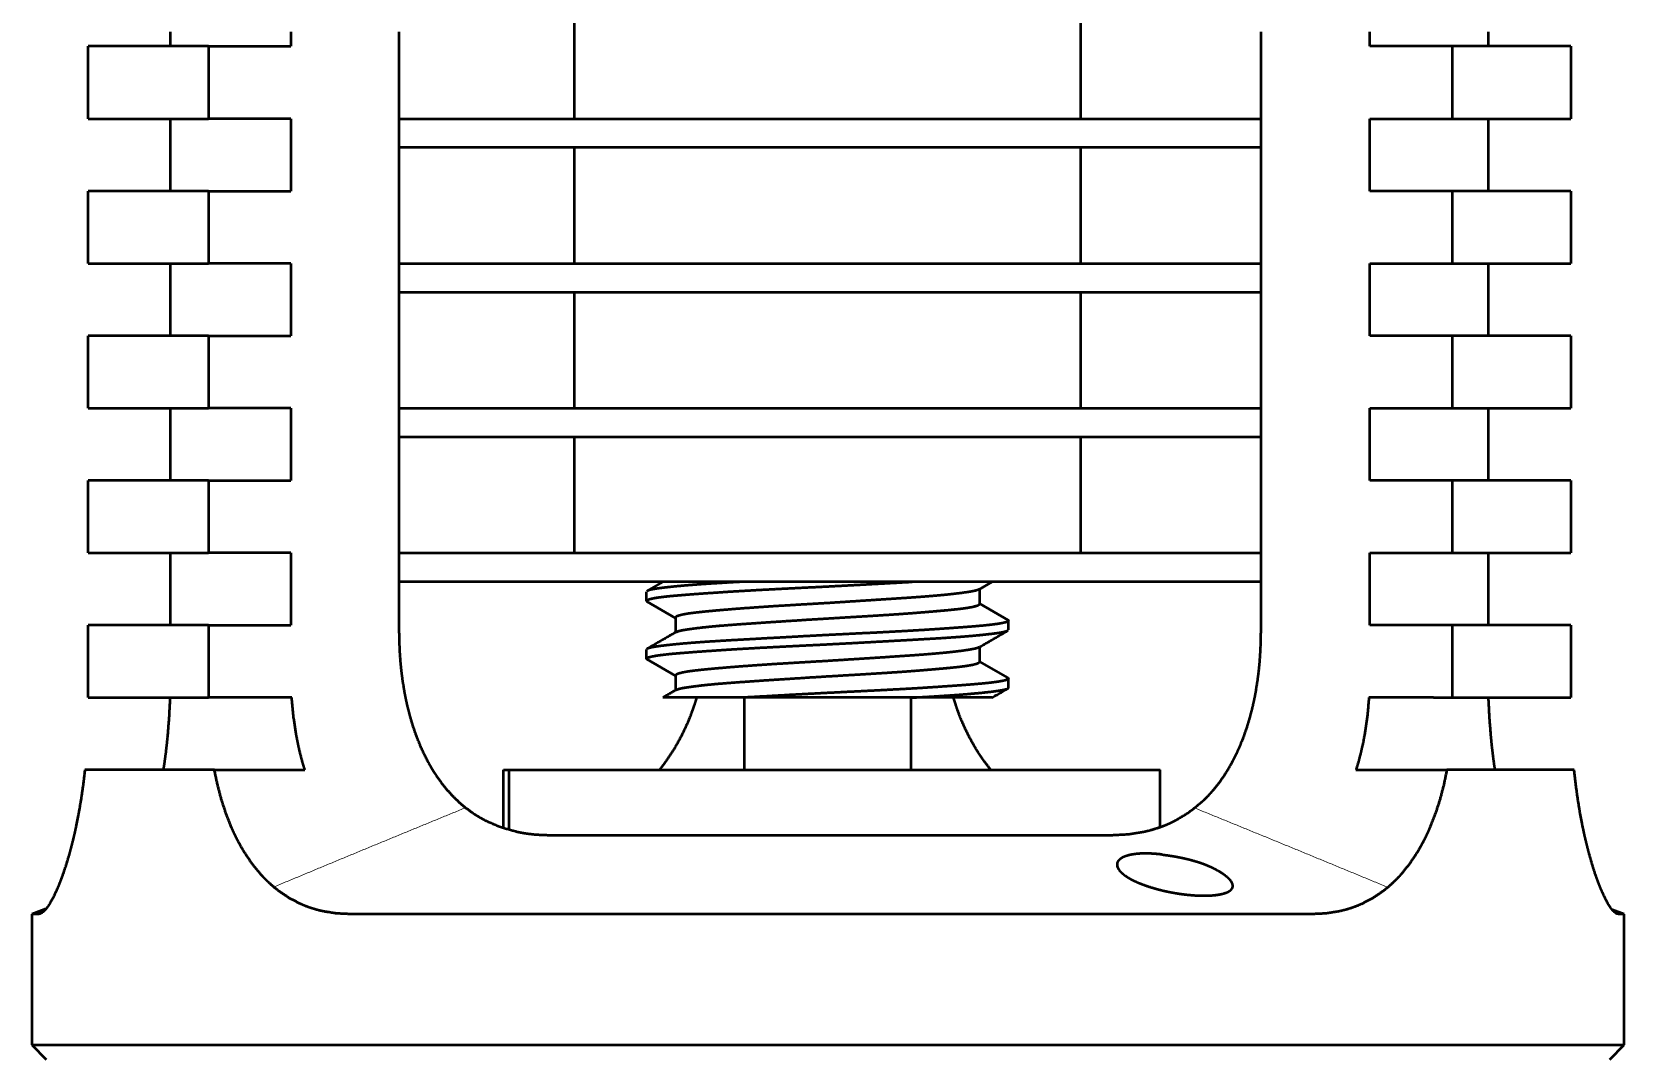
# Paper-space layout 'Layout1' of a CAD drawing. Header units: millimetres. Extents: x 69 to 348, y 30 to 269.
# Drawn here: x 210.44 to 254.44, y 156.63 to 184.83 of the extents above; entities that cross this region are included whole.
import ezdxf

# ---------------------------------------------------------------- set-up
doc = ezdxf.new("R2010")
doc.units = ezdxf.units.MM
doc.layers.add('170', color=7, linetype='Continuous', true_color=0xffffff)

psp = doc.layouts.get("Layout1")

# ---------------------------------------------------------------- linework, layer by layer
at = {"layer": '170', "color": 155, "linetype": 'Continuous', "lineweight": 50}
for p, q in [((225.426, 185.629), (225.426, 182.429)), ((239.426, 182.429), (239.426, 185.629)), ((214.271, 184.429), (214.271, 184.829)), ((217.601, 184.829), (217.601, 184.429)), ((220.59, 168.21), (220.59, 184.829)), ((244.406, 184.829), (244.406, 168.21)), ((247.413, 184.429), (247.413, 184.829)), ((250.683, 184.829), (250.683, 184.429)), ((211.997, 182.429), (211.997, 184.429)), ((215.327, 184.429), (215.327, 182.429)), ((215.327, 184.429), (217.601, 184.429)), ((249.701, 184.429), (247.413, 184.429)), ((249.701, 182.429), (249.701, 184.429)), ((252.971, 184.429), (252.971, 182.429)), ((214.271, 180.429), (214.271, 182.429)), ((217.601, 182.429), (215.327, 182.429)), ((217.601, 182.429), (217.601, 180.429)), ((247.413, 180.429), (247.413, 182.429)), ((247.413, 182.429), (249.701, 182.429)), ((250.683, 182.429), (250.683, 180.429)), ((225.426, 181.629), (225.426, 178.429)), ((239.426, 178.429), (239.426, 181.629)), ((211.997, 178.429), (211.997, 180.429)), ((215.327, 180.429), (215.327, 178.429)), ((215.327, 180.429), (217.601, 180.429)), ((249.701, 180.429), (247.413, 180.429)), ((249.701, 178.429), (249.701, 180.429)), ((252.971, 180.429), (252.971, 178.429)), ((214.271, 176.429), (214.271, 178.429)), ((217.601, 178.429), (215.327, 178.429)), ((217.601, 178.429), (217.601, 176.429)), ((247.413, 176.429), (247.413, 178.429)), ((247.413, 178.429), (249.701, 178.429)), ((250.683, 178.429), (250.683, 176.429)), ((225.426, 177.629), (225.426, 174.429)), ((239.426, 174.429), (239.426, 177.629)), ((211.997, 174.429), (211.997, 176.429)), ((215.327, 176.429), (215.327, 174.429)), ((215.327, 176.429), (217.601, 176.429)), ((249.701, 176.429), (247.413, 176.429)), ((249.701, 174.429), (249.701, 176.429)), ((252.971, 176.429), (252.971, 174.429)), ((214.271, 172.429), (214.271, 174.429)), ((217.601, 174.429), (215.327, 174.429)), ((217.601, 174.429), (217.601, 172.429)), ((247.413, 172.429), (247.413, 174.429)), ((247.413, 174.429), (249.701, 174.429)), ((250.683, 174.429), (250.683, 172.429)), ((225.426, 173.629), (225.426, 170.429)), ((239.426, 170.429), (239.426, 173.629)), ((211.997, 170.429), (211.997, 172.429)), ((215.327, 172.429), (215.327, 170.429)), ((215.327, 172.429), (217.601, 172.429)), ((249.701, 172.429), (247.413, 172.429)), ((249.701, 170.429), (249.701, 172.429)), ((252.971, 172.429), (252.971, 170.429)), ((214.271, 168.429), (214.271, 170.429)), ((217.601, 170.429), (215.327, 170.429)), ((217.601, 170.429), (217.601, 168.429)), ((247.413, 168.429), (247.413, 170.429)), ((247.413, 170.429), (249.701, 170.429)), ((250.683, 170.429), (250.683, 168.429)), ((227.882, 169.629), (227.431, 169.368)), ((236.601, 169.411), (236.977, 169.629)), ((236.629, 169.428), (236.629, 169.018)), ((227.429, 169.102), (227.429, 169.356)), ((227.45, 169.079), (227.429, 169.102)), ((227.438, 169.086), (228.229, 168.628)), ((237.422, 168.571), (236.629, 169.031)), ((228.229, 168.64), (228.229, 168.231)), ((237.41, 168.578), (237.429, 168.556)), ((237.429, 168.302), (237.429, 168.556)), ((211.997, 166.429), (211.997, 168.429)), ((215.327, 168.429), (215.327, 166.429)), ((215.327, 168.429), (217.601, 168.429)), ((249.701, 168.429), (247.413, 168.429)), ((249.701, 166.429), (249.701, 168.429)), ((252.971, 168.429), (252.971, 166.429)), ((227.429, 167.503), (227.429, 167.756)), ((236.629, 167.827), (236.629, 167.418)), ((227.448, 167.481), (227.429, 167.502)), ((227.436, 167.487), (228.229, 167.028)), ((237.421, 166.972), (236.629, 167.431)), ((228.229, 167.041), (228.229, 166.631)), ((237.409, 166.979), (237.429, 166.956)), ((237.429, 166.703), (237.429, 166.956)), ((215.848, 166.429), (215.327, 166.429)), ((230.129, 166.429), (230.129, 164.429)), ((234.729, 166.429), (234.729, 164.429)), ((249.177, 166.429), (249.701, 166.429)), ((223.473, 162.842), (223.473, 164.429)), ((223.473, 164.429), (223.625, 164.429)), ((223.625, 164.429), (223.625, 162.795)), ((241.622, 162.858), (241.622, 164.429)), ((210.828, 160.586), (210.442, 160.445)), ((210.442, 160.445), (210.442, 156.829)), ((254.442, 160.445), (254.121, 160.562)), ((254.442, 156.829), (254.442, 160.445)), ((210.442, 156.829), (210.842, 156.429)), ((254.042, 156.429), (254.442, 156.829))]:
    psp.add_line(p, q, dxfattribs=at)
for points, knots in [([(215.327, 184.429), (212.914, 184.429), (211.997, 184.429)], [0, 0, 0.724581, 1, 1]), ([(252.971, 184.429), (250.981, 184.429), (249.701, 184.429)], [0, 0, 0.608469, 1, 1]), ([(211.997, 182.429), (212.914, 182.429), (215.327, 182.429)], [0, 0, 0.275419, 1, 1]), ([(220.589, 182.429), (221.622, 182.429), (224.182, 182.429), (227.262, 182.429), (230.668, 182.429), (232.426, 182.429)], [0, 0, 0.087249, 0.303504, 0.563708, 0.851444, 1, 1]), ([(232.426, 182.429), (235.981, 182.429), (239.303, 182.429), (242.174, 182.429), (244.406, 182.429)], [0, 0, 0.296739, 0.574026, 0.813683, 1, 1]), ([(249.701, 182.429), (250.981, 182.429), (252.971, 182.429)], [0, 0, 0.391531, 1, 1]), ([(232.426, 181.629), (230.668, 181.629), (227.262, 181.629), (224.182, 181.629), (221.622, 181.629), (220.589, 181.629)], [0, 0, 0.148556, 0.436292, 0.696496, 0.912751, 1, 1]), ([(244.406, 181.629), (242.174, 181.629), (239.303, 181.629), (235.981, 181.629), (232.426, 181.629)], [0, 0, 0.186317, 0.425974, 0.703261, 1, 1]), ([(215.327, 180.429), (212.914, 180.429), (211.997, 180.429)], [0, 0, 0.724581, 1, 1]), ([(252.971, 180.429), (250.981, 180.429), (249.701, 180.429)], [0, 0, 0.608469, 1, 1]), ([(211.997, 178.429), (212.914, 178.429), (215.327, 178.429)], [0, 0, 0.275419, 1, 1]), ([(220.589, 178.429), (222.826, 178.429), (225.668, 178.429), (227.262, 178.429), (230.668, 178.429), (232.426, 178.429)], [0, 0, 0.188953, 0.429085, 0.563708, 0.851444, 1, 1]), ([(232.426, 178.429), (235.981, 178.429), (239.303, 178.429), (242.174, 178.429), (244.406, 178.429)], [0, 0, 0.296739, 0.574026, 0.813683, 1, 1]), ([(249.701, 178.429), (250.981, 178.429), (252.971, 178.429)], [0, 0, 0.391531, 1, 1]), ([(232.426, 177.629), (230.668, 177.629), (227.262, 177.629), (224.182, 177.629), (221.622, 177.629), (220.589, 177.629)], [0, 0, 0.148556, 0.436292, 0.696496, 0.912751, 1, 1]), ([(244.406, 177.629), (242.174, 177.629), (239.303, 177.629), (235.981, 177.629), (232.426, 177.629)], [0, 0, 0.186317, 0.425974, 0.703261, 1, 1]), ([(215.327, 176.429), (212.914, 176.429), (211.997, 176.429)], [0, 0, 0.724581, 1, 1]), ([(252.971, 176.429), (250.981, 176.429), (249.701, 176.429)], [0, 0, 0.608469, 1, 1]), ([(211.997, 174.429), (212.914, 174.429), (215.327, 174.429)], [0, 0, 0.275419, 1, 1]), ([(220.589, 174.429), (221.622, 174.429), (224.182, 174.429), (227.262, 174.429), (230.668, 174.429), (232.426, 174.429)], [0, 0, 0.087249, 0.303504, 0.563708, 0.851444, 1, 1]), ([(232.426, 174.429), (235.981, 174.429), (239.303, 174.429), (242.174, 174.429), (244.406, 174.429)], [0, 0, 0.296739, 0.574026, 0.813683, 1, 1]), ([(249.701, 174.429), (250.981, 174.429), (252.971, 174.429)], [0, 0, 0.391531, 1, 1]), ([(232.426, 173.629), (230.668, 173.629), (227.262, 173.629), (224.182, 173.629), (221.622, 173.629), (220.589, 173.629)], [0, 0, 0.148556, 0.436292, 0.696496, 0.912751, 1, 1]), ([(244.406, 173.629), (242.174, 173.629), (239.303, 173.629), (235.981, 173.629), (232.426, 173.629)], [0, 0, 0.186317, 0.425974, 0.703261, 1, 1]), ([(215.327, 172.429), (212.914, 172.429), (211.997, 172.429)], [0, 0, 0.724581, 1, 1]), ([(252.971, 172.429), (250.981, 172.429), (249.701, 172.429)], [0, 0, 0.608469, 1, 1]), ([(211.997, 170.429), (212.914, 170.429), (215.327, 170.429)], [0, 0, 0.275419, 1, 1]), ([(220.589, 170.429), (221.622, 170.429), (224.182, 170.429), (227.262, 170.429), (230.668, 170.429), (232.426, 170.429)], [0, 0, 0.087249, 0.303504, 0.563708, 0.851444, 1, 1]), ([(232.426, 170.429), (235.981, 170.429), (239.303, 170.429), (242.174, 170.429), (244.406, 170.429)], [0, 0, 0.296739, 0.574026, 0.813683, 1, 1]), ([(249.701, 170.429), (250.981, 170.429), (252.971, 170.429)], [0, 0, 0.391531, 1, 1]), ([(232.426, 169.629), (230.668, 169.629), (227.262, 169.629), (224.182, 169.629), (221.622, 169.629), (220.589, 169.629)], [0, 0, 0.148556, 0.436292, 0.696496, 0.912751, 1, 1]), ([(227.429, 169.102), (227.435, 169.115), (227.453, 169.128), (227.483, 169.141), (227.525, 169.154), (227.579, 169.167), (227.644, 169.18), (227.662, 169.184), (227.681, 169.187), (227.701, 169.19), (227.721, 169.193), (227.764, 169.2), (227.81, 169.206), (227.909, 169.218), (228.019, 169.231), (228.14, 169.243), (228.27, 169.254), (228.34, 169.26), (228.412, 169.266), (228.486, 169.272), (228.525, 169.275), (228.564, 169.278), (228.725, 169.291), (228.894, 169.303), (229.071, 169.316), (229.256, 169.328), (229.448, 169.341), (229.649, 169.355), (229.701, 169.358), (229.805, 169.364), (229.964, 169.374), (230.072, 169.381), (230.291, 169.393), (230.514, 169.406), (230.742, 169.418), (230.974, 169.43), (231.211, 169.442), (231.453, 169.454), (231.938, 169.478), (232.182, 169.49), (232.426, 169.502), (232.671, 169.515), (232.916, 169.528), (233.161, 169.541), (233.404, 169.554), (233.642, 169.567), (234.11, 169.593), (234.452, 169.612), (234.619, 169.621), (234.765, 169.629)], [0, 0, 0.00192, 0.004944, 0.009378, 0.015314, 0.022785, 0.031829, 0.034338, 0.03695, 0.039661, 0.042474, 0.048376, 0.054635, 0.068223, 0.083224, 0.099629, 0.117447, 0.12689, 0.136691, 0.146852, 0.15207, 0.157372, 0.179265, 0.202253, 0.226318, 0.25146, 0.277675, 0.304979, 0.311975, 0.326173, 0.347828, 0.362459, 0.392189, 0.422533, 0.453488, 0.485059, 0.51725, 0.550013, 0.615948, 0.649039, 0.682213, 0.715468, 0.748806, 0.782135, 0.815041, 0.847484, 0.910992, 0.957419, 0.980239, 1, 1]), ([(230.093, 169.629), (229.86, 169.616), (229.653, 169.604), (229.453, 169.592), (229.261, 169.58), (229.075, 169.568), (228.896, 169.556), (228.853, 169.553), (228.81, 169.549), (228.768, 169.546), (228.726, 169.543), (228.644, 169.537), (228.565, 169.53), (228.415, 169.517), (228.274, 169.504), (228.143, 169.491), (228.022, 169.478), (227.965, 169.472), (227.911, 169.465), (227.859, 169.459), (227.811, 169.453), (227.722, 169.441), (227.646, 169.428), (227.58, 169.417), (227.526, 169.405), (227.484, 169.393), (227.454, 169.381), (227.444, 169.375)], [0, 0, 0.087672, 0.16534, 0.240392, 0.31283, 0.382641, 0.449792, 0.466153, 0.482305, 0.498218, 0.513892, 0.544537, 0.574248, 0.630923, 0.683921, 0.733269, 0.778935, 0.800379, 0.820875, 0.840361, 0.858743, 0.892232, 0.921398, 0.946304, 0.96697, 0.983416, 0.995683, 1, 1]), ([(236.608, 169.415), (236.549, 169.392), (236.504, 169.38), (236.449, 169.368), (236.417, 169.362), (236.384, 169.356), (236.348, 169.35), (236.309, 169.343), (236.133, 169.318), (235.922, 169.293), (235.864, 169.286), (235.804, 169.28), (235.773, 169.276), (235.741, 169.273), (235.709, 169.27), (235.676, 169.266), (235.541, 169.254), (235.399, 169.241), (235.095, 169.216), (234.764, 169.192), (234.677, 169.186), (234.499, 169.174), (234.225, 169.156), (233.846, 169.131), (233.552, 169.112), (233.351, 169.099), (232.842, 169.066), (232.432, 169.04), (232.226, 169.028), (231.917, 169.01), (231.712, 168.998), (231.61, 168.992), (231.212, 168.968), (230.825, 168.944), (230.73, 168.937), (230.636, 168.931), (230.543, 168.925), (230.45, 168.918), (230.271, 168.905), (230.097, 168.893), (229.929, 168.88), (229.768, 168.867), (229.612, 168.854), (229.461, 168.841), (229.425, 168.838), (229.353, 168.832), (229.318, 168.829), (229.25, 168.822), (229.184, 168.816), (229.057, 168.804), (228.939, 168.792), (228.829, 168.78), (228.727, 168.768), (228.679, 168.762), (228.634, 168.756), (228.59, 168.75), (228.55, 168.744), (228.411, 168.718), (228.311, 168.692), (228.275, 168.679), (228.25, 168.666), (228.234, 168.653), (228.229, 168.64)], [0, 0, 0.007618, 0.01313, 0.019796, 0.02357, 0.027638, 0.031985, 0.036598, 0.057639, 0.082825, 0.089771, 0.096977, 0.100679, 0.10445, 0.108286, 0.112181, 0.128272, 0.14516, 0.181299, 0.220599, 0.23093, 0.252066, 0.284641, 0.329652, 0.364595, 0.388461, 0.448935, 0.497587, 0.522002, 0.558732, 0.58307, 0.595109, 0.642413, 0.688365, 0.69964, 0.710831, 0.721922, 0.732861, 0.754201, 0.774837, 0.794778, 0.814024, 0.832575, 0.850418, 0.854765, 0.863285, 0.867451, 0.875594, 0.88349, 0.89855, 0.912633, 0.925747, 0.937885, 0.943588, 0.949039, 0.954227, 0.959124, 0.975851, 0.988089, 0.992567, 0.995973, 0.998366, 1, 1]), ([(244.406, 169.629), (242.174, 169.629), (239.303, 169.629), (235.981, 169.629), (232.426, 169.629)], [0, 0, 0.186317, 0.425974, 0.703261, 1, 1]), ([(228.247, 168.241), (228.31, 168.267), (228.355, 168.279), (228.41, 168.291), (228.441, 168.297), (228.475, 168.303), (228.511, 168.309), (228.549, 168.315), (228.725, 168.34), (228.936, 168.366), (228.994, 168.373), (229.055, 168.379), (229.086, 168.382), (229.117, 168.386), (229.15, 168.389), (229.182, 168.392), (229.317, 168.405), (229.459, 168.418), (229.763, 168.442), (230.094, 168.466), (230.181, 168.472), (230.359, 168.484), (230.633, 168.503), (231.012, 168.528), (231.306, 168.547), (231.507, 168.56), (232.017, 168.593), (232.426, 168.618), (232.632, 168.63), (232.941, 168.649), (233.146, 168.661), (233.248, 168.667), (233.646, 168.691), (234.033, 168.715), (234.128, 168.721), (234.222, 168.728), (234.316, 168.734), (234.408, 168.74), (234.588, 168.753), (234.761, 168.766), (234.929, 168.779), (235.091, 168.792), (235.247, 168.805), (235.397, 168.817), (235.433, 168.821), (235.505, 168.827), (235.608, 168.836), (235.675, 168.842), (235.801, 168.854), (235.92, 168.866), (236.03, 168.878), (236.131, 168.89), (236.179, 168.896), (236.225, 168.902), (236.268, 168.909), (236.309, 168.915), (236.448, 168.94), (236.548, 168.966), (236.583, 168.979), (236.609, 168.992), (236.624, 169.005), (236.629, 169.018)], [0, 0, 0.007991, 0.013501, 0.020165, 0.023937, 0.028004, 0.032349, 0.036958, 0.057994, 0.08317, 0.090111, 0.097317, 0.101018, 0.104784, 0.108619, 0.112515, 0.1286, 0.145482, 0.181605, 0.220891, 0.231217, 0.252345, 0.284908, 0.329903, 0.36483, 0.38869, 0.449142, 0.497775, 0.522179, 0.558898, 0.583226, 0.595258, 0.642545, 0.688479, 0.69975, 0.710937, 0.722024, 0.732962, 0.754291, 0.774919, 0.794852, 0.814092, 0.832635, 0.850472, 0.854818, 0.863335, 0.875639, 0.883534, 0.898586, 0.912666, 0.925776, 0.937909, 0.943607, 0.949059, 0.954242, 0.95914, 0.975861, 0.988094, 0.992571, 0.995975, 0.998366, 1, 1]), ([(237.429, 168.556), (237.423, 168.544), (237.405, 168.531), (237.375, 168.517), (237.333, 168.504), (237.28, 168.491), (237.214, 168.478), (237.196, 168.475), (237.177, 168.472), (237.158, 168.469), (237.137, 168.465), (237.094, 168.459), (237.048, 168.453), (236.949, 168.44), (236.839, 168.428), (236.719, 168.416), (236.588, 168.404), (236.519, 168.398), (236.446, 168.392), (236.41, 168.389), (236.333, 168.383), (236.295, 168.38), (236.134, 168.368), (235.965, 168.356), (235.788, 168.343), (235.603, 168.33), (235.41, 168.317), (235.209, 168.304), (235.106, 168.297), (235, 168.291), (234.894, 168.284), (234.786, 168.278), (234.567, 168.265), (234.344, 168.253), (234.116, 168.241), (233.884, 168.228), (233.766, 168.222), (233.527, 168.21), (233.406, 168.205), (232.92, 168.181), (232.677, 168.169), (232.432, 168.157), (232.188, 168.144), (231.942, 168.131), (231.697, 168.118), (231.455, 168.104), (231.216, 168.091), (230.748, 168.066), (230.52, 168.053), (230.295, 168.04), (230.183, 168.034), (230.074, 168.028), (229.86, 168.016), (229.653, 168.004), (229.453, 167.992), (229.261, 167.98), (229.075, 167.968), (228.896, 167.956), (228.853, 167.953), (228.81, 167.949), (228.767, 167.946), (228.726, 167.943), (228.644, 167.937), (228.565, 167.93), (228.415, 167.917), (228.274, 167.904), (228.143, 167.891), (228.022, 167.878), (227.965, 167.872), (227.911, 167.865), (227.859, 167.859), (227.811, 167.853), (227.722, 167.841), (227.646, 167.828), (227.58, 167.817), (227.526, 167.805), (227.484, 167.793), (227.454, 167.781), (227.444, 167.775)], [0, 0, 0.001411, 0.003631, 0.006889, 0.011246, 0.016735, 0.023374, 0.025219, 0.027135, 0.029127, 0.031193, 0.035528, 0.040124, 0.050102, 0.061119, 0.073168, 0.086253, 0.093185, 0.100384, 0.104081, 0.111678, 0.115572, 0.131649, 0.148531, 0.166205, 0.184668, 0.203919, 0.223968, 0.234295, 0.244806, 0.255437, 0.266181, 0.288013, 0.310297, 0.333029, 0.356213, 0.367977, 0.391849, 0.403913, 0.452333, 0.476633, 0.500995, 0.525416, 0.549898, 0.574372, 0.598536, 0.622361, 0.669001, 0.691813, 0.714286, 0.725384, 0.736318, 0.757655, 0.778289, 0.798227, 0.817468, 0.836014, 0.853854, 0.8582, 0.862491, 0.866716, 0.87088, 0.879021, 0.886916, 0.90197, 0.91605, 0.92916, 0.941291, 0.946986, 0.952433, 0.957607, 0.962493, 0.971388, 0.979136, 0.985752, 0.991242, 0.995611, 0.99887, 1, 1]), ([(215.327, 168.429), (212.914, 168.429), (211.997, 168.429)], [0, 0, 0.724581, 1, 1]), ([(220.59, 168.21), (220.594, 167.939), (220.605, 167.67), (220.624, 167.403), (220.651, 167.137), (220.686, 166.873), (220.729, 166.612), (220.753, 166.482), (220.78, 166.352), (220.808, 166.223), (220.839, 166.095), (220.907, 165.843), (220.983, 165.597), (221.068, 165.358), (221.161, 165.125), (221.262, 164.898), (221.374, 164.678), (221.433, 164.57), (221.495, 164.464), (221.527, 164.412), (221.559, 164.361), (221.592, 164.31), (221.626, 164.26), (221.765, 164.066), (221.912, 163.883), (222.068, 163.712), (222.232, 163.552), (222.406, 163.403), (222.589, 163.266), (222.684, 163.202), (222.781, 163.142), (222.879, 163.085), (222.978, 163.032), (223.392, 162.853), (223.83, 162.727), (223.887, 162.715), (223.944, 162.703), (224.001, 162.693), (224.058, 162.683), (224.173, 162.667), (224.289, 162.653), (224.523, 162.635), (224.761, 162.629)], [0, 0, 0.034605, 0.069002, 0.10322, 0.137287, 0.171234, 0.205089, 0.221996, 0.238892, 0.255787, 0.27262, 0.305909, 0.338732, 0.371139, 0.403186, 0.434929, 0.466435, 0.482123, 0.497782, 0.505596, 0.513376, 0.521112, 0.528809, 0.559239, 0.589176, 0.618746, 0.648066, 0.677274, 0.706508, 0.721126, 0.735666, 0.750134, 0.764555, 0.822102, 0.880341, 0.887725, 0.895124, 0.902527, 0.909937, 0.924785, 0.939684, 0.969674, 1, 1]), ([(227.429, 167.502), (227.435, 167.515), (227.453, 167.528), (227.483, 167.541), (227.525, 167.554), (227.579, 167.567), (227.644, 167.58), (227.662, 167.584), (227.681, 167.587), (227.701, 167.59), (227.721, 167.593), (227.764, 167.6), (227.81, 167.606), (227.909, 167.618), (228.019, 167.631), (228.14, 167.643), (228.27, 167.654), (228.34, 167.66), (228.412, 167.666), (228.449, 167.669), (228.525, 167.675), (228.564, 167.678), (228.725, 167.691), (228.894, 167.703), (229.071, 167.716), (229.256, 167.728), (229.448, 167.741), (229.649, 167.755), (229.753, 167.761), (229.858, 167.768), (229.964, 167.774), (230.072, 167.781), (230.291, 167.793), (230.514, 167.806), (230.742, 167.818), (230.974, 167.83), (231.211, 167.842), (231.453, 167.854), (231.938, 167.878), (232.182, 167.89), (232.426, 167.902), (232.671, 167.915), (232.916, 167.928), (233.161, 167.941), (233.404, 167.954), (233.642, 167.967), (234.11, 167.993), (234.338, 168.006), (234.564, 168.018), (234.675, 168.024), (234.784, 168.03), (234.998, 168.043), (235.205, 168.054), (235.405, 168.066), (235.598, 168.078), (235.783, 168.09), (235.962, 168.103), (236.006, 168.106), (236.049, 168.109), (236.091, 168.112), (236.132, 168.115), (236.214, 168.122), (236.293, 168.128), (236.443, 168.141), (236.584, 168.154), (236.715, 168.167), (236.836, 168.18), (236.893, 168.187), (236.947, 168.193), (236.999, 168.199), (237.048, 168.206), (237.136, 168.218), (237.213, 168.23), (237.278, 168.242), (237.332, 168.254), (237.374, 168.266), (237.405, 168.278), (237.411, 168.281)], [0, 0, 0.001411, 0.003632, 0.006889, 0.01125, 0.016739, 0.023381, 0.025226, 0.027143, 0.029136, 0.031203, 0.035539, 0.040137, 0.05012, 0.061138, 0.073192, 0.08628, 0.093217, 0.100417, 0.104117, 0.111718, 0.115611, 0.131694, 0.148583, 0.166262, 0.184732, 0.203991, 0.224048, 0.234379, 0.244894, 0.255527, 0.266278, 0.288119, 0.310411, 0.333152, 0.356343, 0.379993, 0.404062, 0.452501, 0.476811, 0.50118, 0.525611, 0.550103, 0.574588, 0.598762, 0.622596, 0.669252, 0.692076, 0.714558, 0.72566, 0.736598, 0.757944, 0.778586, 0.798532, 0.817783, 0.836336, 0.854183, 0.858531, 0.862823, 0.86705, 0.871216, 0.87936, 0.887258, 0.90232, 0.916406, 0.929522, 0.941659, 0.947356, 0.952803, 0.957982, 0.962869, 0.971769, 0.97952, 0.98614, 0.991632, 0.996002, 0.999265, 1, 1]), ([(240.27, 162.629), (240.736, 162.653), (241.187, 162.725), (241.407, 162.781), (241.622, 162.85), (241.675, 162.869), (241.728, 162.89), (241.781, 162.911), (241.833, 162.933), (241.935, 162.98), (242.036, 163.029), (242.419, 163.26), (242.772, 163.544), (242.814, 163.583), (242.856, 163.623), (242.897, 163.664), (242.937, 163.706), (243.017, 163.791), (243.094, 163.879), (243.241, 164.062), (243.378, 164.255), (243.507, 164.457), (243.626, 164.67), (243.655, 164.724), (243.683, 164.779), (243.711, 164.835), (243.738, 164.891), (243.79, 165.005), (243.84, 165.12), (243.933, 165.355), (244.017, 165.595), (244.092, 165.841), (244.159, 166.092), (244.19, 166.22), (244.218, 166.349), (244.245, 166.479), (244.269, 166.61), (244.311, 166.872), (244.346, 167.136), (244.372, 167.402), (244.391, 167.67), (244.403, 167.939), (244.406, 168.21)], [0, 0, 0.059821, 0.11828, 0.147271, 0.176254, 0.183518, 0.190784, 0.198035, 0.205264, 0.219677, 0.234038, 0.291327, 0.349335, 0.356701, 0.364101, 0.371536, 0.378991, 0.393913, 0.408865, 0.438913, 0.469252, 0.499987, 0.531213, 0.539109, 0.547041, 0.555012, 0.563012, 0.57904, 0.595116, 0.627439, 0.660041, 0.692977, 0.726291, 0.743104, 0.760031, 0.777025, 0.794035, 0.828077, 0.862195, 0.896416, 0.930773, 0.965291, 1, 1]), ([(252.971, 168.429), (250.981, 168.429), (249.701, 168.429)], [0, 0, 0.608469, 1, 1]), ([(236.607, 167.815), (236.549, 167.792), (236.504, 167.78), (236.449, 167.768), (236.417, 167.762), (236.384, 167.756), (236.348, 167.75), (236.309, 167.743), (236.133, 167.718), (235.922, 167.693), (235.864, 167.686), (235.804, 167.68), (235.773, 167.676), (235.741, 167.673), (235.709, 167.67), (235.676, 167.666), (235.541, 167.654), (235.399, 167.641), (235.095, 167.616), (234.764, 167.592), (234.677, 167.586), (234.499, 167.574), (234.225, 167.556), (234.037, 167.543), (233.651, 167.518), (233.452, 167.505), (233.249, 167.492), (232.842, 167.466), (232.432, 167.44), (232.226, 167.428), (232.02, 167.416), (231.814, 167.404), (231.61, 167.392), (231.212, 167.368), (230.825, 167.344), (230.73, 167.337), (230.636, 167.331), (230.543, 167.325), (230.45, 167.318), (230.271, 167.305), (230.097, 167.293), (229.929, 167.28), (229.768, 167.267), (229.612, 167.254), (229.461, 167.241), (229.389, 167.235), (229.318, 167.229), (229.25, 167.222), (229.184, 167.216), (229.057, 167.204), (228.939, 167.192), (228.829, 167.18), (228.727, 167.168), (228.679, 167.162), (228.634, 167.156), (228.59, 167.15), (228.55, 167.144), (228.411, 167.118), (228.311, 167.092), (228.275, 167.079), (228.25, 167.066), (228.234, 167.053), (228.229, 167.04)], [0, 0, 0.007487, 0.013, 0.019664, 0.023441, 0.02751, 0.031857, 0.036468, 0.057515, 0.082704, 0.089648, 0.096856, 0.100561, 0.104329, 0.108166, 0.112064, 0.128157, 0.145048, 0.181189, 0.220494, 0.230826, 0.251965, 0.284544, 0.306831, 0.352746, 0.376385, 0.400443, 0.448861, 0.49752, 0.521937, 0.546416, 0.570889, 0.595053, 0.642364, 0.688321, 0.699598, 0.71079, 0.721883, 0.732826, 0.754166, 0.774805, 0.794751, 0.814, 0.832553, 0.850399, 0.859037, 0.867434, 0.875578, 0.883475, 0.898536, 0.912622, 0.925738, 0.937877, 0.943578, 0.949033, 0.954219, 0.959119, 0.975848, 0.988088, 0.992566, 0.995972, 0.998365, 1, 1]), ([(228.247, 166.642), (228.31, 166.667), (228.355, 166.679), (228.41, 166.691), (228.441, 166.697), (228.475, 166.703), (228.511, 166.709), (228.549, 166.715), (228.725, 166.74), (228.936, 166.766), (228.994, 166.773), (229.055, 166.779), (229.086, 166.782), (229.117, 166.786), (229.15, 166.789), (229.182, 166.792), (229.317, 166.805), (229.459, 166.818), (229.763, 166.842), (230.094, 166.866), (230.27, 166.878), (230.449, 166.89), (230.633, 166.903), (231.012, 166.928), (231.306, 166.947), (231.507, 166.96), (232.017, 166.993), (232.426, 167.018), (232.632, 167.03), (232.838, 167.043), (233.044, 167.055), (233.248, 167.067), (233.646, 167.091), (234.033, 167.115), (234.128, 167.121), (234.222, 167.128), (234.316, 167.134), (234.408, 167.14), (234.588, 167.153), (234.761, 167.166), (234.929, 167.179), (235.091, 167.192), (235.247, 167.205), (235.397, 167.217), (235.47, 167.224), (235.54, 167.23), (235.608, 167.236), (235.675, 167.242), (235.801, 167.254), (235.92, 167.266), (236.03, 167.278), (236.131, 167.29), (236.179, 167.296), (236.225, 167.302), (236.268, 167.309), (236.309, 167.315), (236.448, 167.34), (236.548, 167.366), (236.583, 167.379), (236.609, 167.392), (236.624, 167.405), (236.629, 167.418)], [0, 0, 0.007955, 0.013465, 0.020126, 0.023901, 0.027968, 0.032313, 0.036922, 0.057956, 0.083136, 0.090077, 0.097281, 0.100982, 0.104751, 0.108586, 0.112482, 0.128565, 0.14545, 0.181574, 0.220861, 0.241689, 0.263058, 0.284881, 0.329878, 0.364806, 0.388667, 0.449121, 0.497755, 0.522163, 0.54663, 0.571092, 0.595244, 0.642533, 0.688469, 0.699741, 0.710928, 0.722015, 0.732951, 0.754283, 0.774912, 0.794846, 0.814086, 0.83263, 0.850468, 0.859105, 0.867495, 0.875636, 0.883529, 0.898583, 0.912662, 0.925772, 0.937908, 0.943606, 0.949056, 0.954241, 0.959137, 0.975858, 0.988095, 0.992571, 0.995974, 0.998367, 1, 1]), ([(237.429, 166.956), (237.419, 166.94), (237.388, 166.922), (237.337, 166.905), (237.265, 166.888), (237.222, 166.88), (237.173, 166.871), (237.147, 166.867), (237.12, 166.863), (237.091, 166.859), (237.061, 166.854), (236.931, 166.838), (236.783, 166.822), (236.616, 166.807), (236.432, 166.791), (236.333, 166.783), (236.23, 166.775), (236.123, 166.767), (236.013, 166.759), (235.782, 166.743), (235.538, 166.726), (235.411, 166.717), (235.28, 166.709), (235.146, 166.7), (235.009, 166.691), (234.728, 166.674), (234.438, 166.658), (234.142, 166.642), (233.837, 166.626), (233.682, 166.618), (233.366, 166.603), (232.889, 166.579), (232.569, 166.563), (232.249, 166.547), (231.927, 166.53), (231.767, 166.521), (231.607, 166.513), (231.449, 166.504), (230.984, 166.478), (230.385, 166.445), (230.095, 166.429)], [0, 0, 0.002682, 0.007481, 0.01481, 0.024776, 0.030771, 0.037452, 0.041054, 0.04482, 0.048743, 0.052821, 0.070652, 0.090907, 0.113578, 0.13869, 0.152177, 0.166218, 0.180734, 0.195719, 0.227077, 0.260283, 0.277578, 0.295338, 0.313566, 0.332249, 0.370485, 0.409785, 0.450134, 0.491541, 0.512641, 0.555548, 0.620372, 0.663761, 0.707295, 0.750968, 0.772833, 0.794525, 0.816001, 0.879194, 0.960566, 1, 1]), ([(211.997, 166.429), (212.914, 166.429), (215.327, 166.429)], [0, 0, 0.275419, 1, 1]), ([(214.259, 166.429), (214.233, 165.912), (214.193, 165.406), (214.168, 165.157), (214.14, 164.911), (214.108, 164.669), (214.073, 164.429)], [0, 0, 0.257861, 0.510418, 0.634758, 0.757812, 0.879566, 1, 1]), ([(217.988, 164.429), (217.916, 164.669), (217.853, 164.911), (217.797, 165.157), (217.749, 165.406), (217.672, 165.912), (217.624, 166.429)], [0, 0, 0.122649, 0.245731, 0.369385, 0.493721, 0.744855, 1, 1]), ([(228.809, 166.425), (228.787, 166.352), (228.746, 166.223), (228.702, 166.095), (228.607, 165.843), (228.501, 165.597), (228.384, 165.358), (228.257, 165.125), (228.119, 164.898), (227.97, 164.678), (227.892, 164.57), (227.81, 164.464), (227.781, 164.428)], [0, 0, 0.033669, 0.093615, 0.153535, 0.272672, 0.391032, 0.508862, 0.626384, 0.743837, 0.861471, 0.920446, 0.979571, 1, 1]), ([(230.095, 166.429), (229.667, 166.429), (229.276, 166.429), (228.925, 166.429), (228.843, 166.429), (228.765, 166.429), (228.618, 166.429), (228.485, 166.429), (228.255, 166.429), (228.16, 166.429), (228.117, 166.429), (228.077, 166.429), (228.009, 166.429), (227.916, 166.429), (227.882, 166.429)], [0, 0, 0.193435, 0.369846, 0.528627, 0.565429, 0.600812, 0.667087, 0.727506, 0.831143, 0.874361, 0.893785, 0.911668, 0.942522, 0.984592, 1, 1]), ([(234.764, 166.429), (232.429, 166.429), (230.095, 166.429)], [0, 0, 0.499996, 1, 1]), ([(234.764, 166.429), (235.059, 166.446), (235.34, 166.462), (235.608, 166.479), (235.861, 166.496), (235.983, 166.504), (236.101, 166.513), (236.214, 166.522), (236.323, 166.531), (236.526, 166.549), (236.71, 166.567), (236.795, 166.576), (236.875, 166.585), (236.95, 166.593), (237.02, 166.602), (237.144, 166.619), (237.246, 166.636), (237.325, 166.652), (237.383, 166.668), (237.41, 166.681)], [0, 0, 0.111125, 0.216959, 0.317593, 0.413012, 0.458757, 0.503168, 0.545965, 0.586938, 0.663469, 0.732848, 0.764867, 0.795092, 0.823518, 0.850099, 0.89714, 0.935809, 0.966289, 0.988661, 1, 1]), ([(236.977, 166.429), (236.968, 166.429), (236.943, 166.429), (236.904, 166.429), (236.85, 166.429), (236.782, 166.429), (236.606, 166.429), (236.468, 166.429), (236.407, 166.429), (236.31, 166.429), (236.241, 166.429), (235.938, 166.429), (235.588, 166.429), (235.492, 166.429), (235.395, 166.429), (235.193, 166.429), (234.764, 166.429)], [0, 0, 0.004109, 0.015101, 0.032939, 0.057286, 0.08791, 0.167657, 0.23008, 0.257658, 0.301524, 0.332427, 0.469293, 0.627713, 0.670692, 0.714763, 0.805914, 1, 1]), ([(236.949, 164.42), (236.759, 164.67), (236.72, 164.724), (236.682, 164.779), (236.645, 164.835), (236.608, 164.891), (236.536, 165.005), (236.468, 165.12), (236.339, 165.355), (236.222, 165.595), (236.115, 165.841), (236.019, 166.092), (235.976, 166.22), (235.935, 166.349), (235.911, 166.428)], [0, 0, 0.13806, 0.167456, 0.196911, 0.226447, 0.256011, 0.315038, 0.373955, 0.491589, 0.609164, 0.726932, 0.845114, 0.904434, 0.963948, 1, 1]), ([(237.416, 166.684), (237.417, 166.685), (237.426, 166.694), (237.429, 166.702)], [0, 0, 0.061367, 0.598195, 1, 1]), ([(247.391, 166.429), (247.343, 165.912), (247.268, 165.406), (247.22, 165.157), (247.164, 164.911), (247.102, 164.669), (247.031, 164.429)], [0, 0, 0.255228, 0.506404, 0.630739, 0.754372, 0.877416, 1, 1]), ([(249.701, 166.429), (250.981, 166.429), (252.971, 166.429)], [0, 0, 0.391531, 1, 1]), ([(250.875, 164.429), (250.842, 164.669), (250.811, 164.911), (250.783, 165.157), (250.759, 165.406), (250.72, 165.912), (250.695, 166.429)], [0, 0, 0.120393, 0.242121, 0.365163, 0.489502, 0.742084, 1, 1]), ([(211.905, 164.429), (211.856, 164.012), (211.797, 163.607), (211.731, 163.217), (211.656, 162.841), (211.636, 162.749), (211.615, 162.658), (211.595, 162.569), (211.573, 162.481), (211.53, 162.311), (211.486, 162.146), (211.395, 161.836), (211.301, 161.552), (211.277, 161.485), (211.253, 161.419), (211.229, 161.356), (211.205, 161.294), (211.157, 161.177), (211.11, 161.069), (211.017, 160.878), (210.928, 160.722), (210.907, 160.688), (210.885, 160.656), (210.864, 160.627), (210.844, 160.6), (210.804, 160.552), (210.766, 160.513), (210.695, 160.462), (210.633, 160.445)], [0, 0, 0.098403, 0.193921, 0.286574, 0.37631, 0.39829, 0.420044, 0.441486, 0.462588, 0.503779, 0.543617, 0.619223, 0.689315, 0.70596, 0.722247, 0.738175, 0.753683, 0.783245, 0.810877, 0.860448, 0.902558, 0.911934, 0.92086, 0.929333, 0.937344, 0.951906, 0.964598, 0.984907, 1, 1]), ([(219.217, 160.445), (218.868, 160.462), (218.529, 160.513), (218.363, 160.551), (218.199, 160.598), (218.038, 160.654), (217.88, 160.72), (217.574, 160.877), (217.287, 161.067), (217.15, 161.175), (217.017, 161.291), (216.952, 161.352), (216.889, 161.415), (216.826, 161.48), (216.764, 161.547), (216.532, 161.834), (216.321, 162.145), (216.224, 162.31), (216.131, 162.48), (216.087, 162.568), (216.043, 162.657), (216.001, 162.748), (215.961, 162.84), (215.812, 163.216), (215.684, 163.607), (215.577, 164.011), (215.488, 164.429)], [0, 0, 0.058541, 0.116021, 0.144571, 0.173104, 0.201722, 0.230507, 0.288098, 0.345882, 0.3751, 0.404648, 0.419577, 0.434622, 0.4498, 0.465109, 0.526971, 0.589994, 0.622094, 0.654656, 0.671125, 0.687728, 0.704476, 0.721329, 0.789271, 0.858215, 0.928389, 1, 1]), ([(223.625, 164.429), (225.348, 164.429), (227.709, 164.429), (229.064, 164.429), (231.976, 164.429), (234.938, 164.429), (237.689, 164.429), (238.908, 164.429), (240.896, 164.429), (241.622, 164.429)], [0, 0, 0.095747, 0.226898, 0.302219, 0.464008, 0.62861, 0.781454, 0.849166, 0.959668, 1, 1]), ([(249.542, 164.429), (249.455, 164.012), (249.348, 163.607), (249.223, 163.217), (249.076, 162.841), (249.036, 162.749), (248.994, 162.658), (248.951, 162.569), (248.907, 162.481), (248.816, 162.311), (248.72, 162.146), (248.513, 161.836), (248.284, 161.552), (248.224, 161.485), (248.162, 161.419), (248.099, 161.356), (248.034, 161.294), (247.902, 161.177), (247.766, 161.069), (247.482, 160.878), (247.182, 160.722), (247.104, 160.688), (247.025, 160.656), (246.945, 160.627), (246.865, 160.6), (246.701, 160.552), (246.536, 160.513), (246.198, 160.462), (245.851, 160.445)], [0, 0, 0.071882, 0.142264, 0.211353, 0.279369, 0.296247, 0.313051, 0.329723, 0.346244, 0.378863, 0.410958, 0.473788, 0.535207, 0.550411, 0.565569, 0.580695, 0.595749, 0.625473, 0.654757, 0.712375, 0.769408, 0.783674, 0.797968, 0.812304, 0.826672, 0.855346, 0.883993, 0.941541, 1, 1]), ([(253.061, 164.429), (252.113, 164.429), (249.542, 164.429)], [0, 0, 0.269398, 1, 1]), ([(254.28, 160.445), (254.223, 160.462), (254.157, 160.513), (254.122, 160.551), (254.084, 160.598), (254.045, 160.654), (254.004, 160.72), (253.919, 160.877), (253.831, 161.067), (253.785, 161.175), (253.74, 161.291), (253.717, 161.352), (253.694, 161.415), (253.67, 161.48), (253.647, 161.547), (253.556, 161.834), (253.467, 162.145), (253.425, 162.31), (253.383, 162.48), (253.362, 162.568), (253.342, 162.657), (253.323, 162.748), (253.303, 162.84), (253.23, 163.216), (253.165, 163.607), (253.109, 164.011), (253.061, 164.429)], [0, 0, 0.014106, 0.033553, 0.04583, 0.059971, 0.076074, 0.094225, 0.136276, 0.18569, 0.213154, 0.242466, 0.257819, 0.273644, 0.28994, 0.306699, 0.377407, 0.453528, 0.493566, 0.534912, 0.556074, 0.577563, 0.599384, 0.621481, 0.711778, 0.804991, 0.90106, 1, 1]), ([(224.761, 162.629), (226.593, 162.629), (230.507, 162.629), (234.544, 162.629), (238.447, 162.629), (240.27, 162.629)], [0, 0, 0.118129, 0.370484, 0.630783, 0.882456, 1, 1]), ([(241.67, 162.091), (241.611, 162.098), (241.553, 162.103), (241.496, 162.108), (241.439, 162.112), (241.329, 162.118), (241.223, 162.12), (241.171, 162.119), (241.12, 162.118), (241.071, 162.116), (241.023, 162.113), (240.932, 162.104), (240.848, 162.091), (240.808, 162.084), (240.77, 162.075), (240.733, 162.066), (240.699, 162.056), (240.637, 162.034), (240.582, 162.01), (240.558, 161.996), (240.536, 161.982), (240.515, 161.968), (240.497, 161.953), (240.467, 161.921), (240.446, 161.887), (240.438, 161.87), (240.433, 161.852), (240.429, 161.833), (240.428, 161.814), (240.432, 161.776), (240.444, 161.737), (240.463, 161.697), (240.491, 161.657), (240.508, 161.636), (240.527, 161.615), (240.547, 161.595), (240.57, 161.574), (240.62, 161.533), (240.677, 161.492), (240.709, 161.471), (240.742, 161.451), (240.777, 161.43), (240.813, 161.41), (240.89, 161.37), (240.973, 161.332), (241.062, 161.294), (241.157, 161.257), (241.206, 161.239), (241.256, 161.221), (241.308, 161.204), (241.36, 161.188), (241.467, 161.156), (241.578, 161.125), (241.634, 161.111), (241.692, 161.097), (241.721, 161.09), (241.75, 161.084), (241.78, 161.077), (241.809, 161.071), (241.927, 161.047), (242.045, 161.026), (242.105, 161.016), (242.164, 161.007), (242.224, 160.999), (242.284, 160.991), (242.402, 160.978), (242.518, 160.968), (242.631, 160.96), (242.741, 160.956), (242.795, 160.955), (242.848, 160.955), (242.9, 160.956), (242.95, 160.957), (243.045, 160.962), (243.136, 160.97), (243.179, 160.975), (243.22, 160.981), (243.259, 160.988), (243.297, 160.995), (243.366, 161.011), (243.428, 161.031), (243.456, 161.041), (243.482, 161.053), (243.506, 161.065), (243.528, 161.077), (243.547, 161.091), (243.565, 161.104), (243.58, 161.119), (243.594, 161.133), (243.614, 161.164), (243.625, 161.196), (243.628, 161.213), (243.628, 161.231), (243.626, 161.248), (243.623, 161.267), (243.609, 161.304), (243.587, 161.342)], [0, 0, 0.011688, 0.023264, 0.034637, 0.04582, 0.067613, 0.088662, 0.098923, 0.108977, 0.118753, 0.128212, 0.146228, 0.163077, 0.171076, 0.178801, 0.186208, 0.193255, 0.206335, 0.218162, 0.223645, 0.228861, 0.233812, 0.238487, 0.247104, 0.254985, 0.258753, 0.262463, 0.266161, 0.269876, 0.27746, 0.285524, 0.294324, 0.304068, 0.309342, 0.314866, 0.320633, 0.326654, 0.339485, 0.353429, 0.360837, 0.368545, 0.376549, 0.384801, 0.401969, 0.420066, 0.439114, 0.459157, 0.469547, 0.480114, 0.490809, 0.501643, 0.523728, 0.546391, 0.557946, 0.569654, 0.57557, 0.581503, 0.587437, 0.593373, 0.617122, 0.640902, 0.652803, 0.664716, 0.676648, 0.688583, 0.712128, 0.735086, 0.757478, 0.779308, 0.789999, 0.800451, 0.810617, 0.820505, 0.839468, 0.857369, 0.865928, 0.874187, 0.882087, 0.889633, 0.903706, 0.91648, 0.922406, 0.928027, 0.933324, 0.938302, 0.942988, 0.947401, 0.951556, 0.955467, 0.96271, 0.969513, 0.97289, 0.976313, 0.979837, 0.983505, 0.991336, 1, 1]), ([(241.67, 162.091), (241.831, 162.07), (241.992, 162.045), (242.073, 162.031), (242.153, 162.015), (242.194, 162.007), (242.234, 161.999), (242.274, 161.99), (242.314, 161.981), (242.469, 161.943), (242.618, 161.9), (242.691, 161.877), (242.762, 161.853), (242.831, 161.828), (242.897, 161.802), (242.961, 161.775), (243.023, 161.748), (243.082, 161.72), (243.139, 161.691), (243.245, 161.632), (243.338, 161.573), (243.38, 161.543), (243.42, 161.513), (243.456, 161.483), (243.489, 161.454), (243.545, 161.397), (243.587, 161.342)], [0, 0, 0.077095, 0.154631, 0.193561, 0.23263, 0.252212, 0.271764, 0.291189, 0.310476, 0.386394, 0.460419, 0.496785, 0.532474, 0.567219, 0.60104, 0.633968, 0.666027, 0.697245, 0.727605, 0.78493, 0.837532, 0.86213, 0.885604, 0.907958, 0.92906, 0.967186, 1, 1]), ([(245.851, 160.445), (242.118, 160.445), (237.998, 160.445), (233.657, 160.445), (229.267, 160.445), (225.005, 160.445), (221.038, 160.445), (219.217, 160.445)], [0, 0, 0.140175, 0.294842, 0.457828, 0.622636, 0.782687, 0.931601, 1, 1]), ([(210.442, 156.829), (210.865, 156.829), (212.117, 156.829), (214.15, 156.829), (216.886, 156.829), (220.22, 156.829), (224.024, 156.829), (228.151, 156.829), (232.442, 156.829), (236.734, 156.829), (240.861, 156.829), (244.665, 156.829), (247.998, 156.829), (249.448, 156.829), (251.844, 156.829), (253.495, 156.829), (254.336, 156.829), (254.442, 156.829)], [0, 0, 0.009613, 0.03807, 0.084278, 0.146461, 0.222229, 0.308671, 0.402466, 0.500008, 0.59755, 0.691343, 0.777784, 0.85355, 0.886502, 0.940956, 0.978466, 0.997591, 1, 1])]:
    psp.add_open_spline(points, degree=1, knots=knots, dxfattribs=at)
for points in [[(228.255, 168.246), (227.431, 167.768)], [(236.6, 167.81), (237.423, 168.288)], [(217.624, 166.429), (215.848, 166.429)], [(228.255, 166.646), (227.89, 166.434)], [(236.972, 166.426), (237.422, 166.688)], [(249.177, 166.429), (247.391, 166.429)], [(213.447, 164.429), (211.905, 164.429)], [(215.488, 164.429), (213.447, 164.429)], [(215.488, 164.429), (217.988, 164.429)], [(247.031, 164.429), (249.542, 164.429)], [(210.633, 160.445), (210.442, 160.445)], [(254.442, 160.445), (254.28, 160.445)]]:
    psp.add_open_spline(points, degree=1, dxfattribs=at)
at = {"layer": '170', "color": 155, "linetype": 'Continuous', "lineweight": 13}
for points, knots in [([(222.427, 163.386), (219.775, 162.295), (217.126, 161.195)], [0, 0, 0.499909, 1, 1]), ([(247.913, 161.186), (245.246, 162.286), (242.577, 163.378)], [0, 0, 0.500084, 1, 1])]:
    psp.add_open_spline(points, degree=1, knots=knots, dxfattribs=at)

doc.saveas('drawing.dxf')
